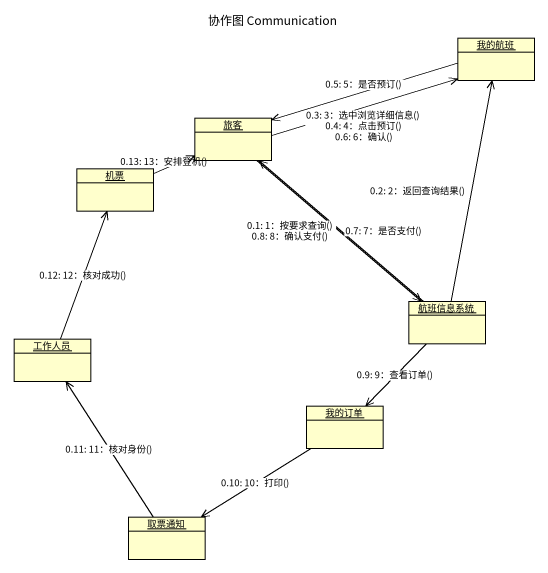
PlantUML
@startuml
title 协作图 Communication
hide circle
hide empty members
object 我的航班
object 旅客
object 机票
object 航班信息系统
object 工作人员
object 我的订单
object 取票通知
旅客 --> 航班信息系统 : 0.1: 1：按要求查询()\n0.8: 8：确认支付()
航班信息系统 -up-> 我的航班 : 0.2: 2：返回查询结果()
旅客 -right-> 我的航班 : 0.3: 3：选中浏览详细信息()\n0.4: 4：点击预订()\n0.6: 6：确认()
我的航班 -left-> 旅客 : 0.5: 5：是否预订()
航班信息系统 -up-> 旅客 : 0.7: 7：是否支付()
航班信息系统 --> 我的订单 : 0.9: 9：查看订单()
我的订单 --> 取票通知 : 0.10: 10：打印()
取票通知 -up-> 工作人员 : 0.11: 11：核对身份()
工作人员 -up-> 机票 : 0.12: 12：核对成功()
机票 -right-> 旅客 : 0.13: 13：安排登机()
@enduml
